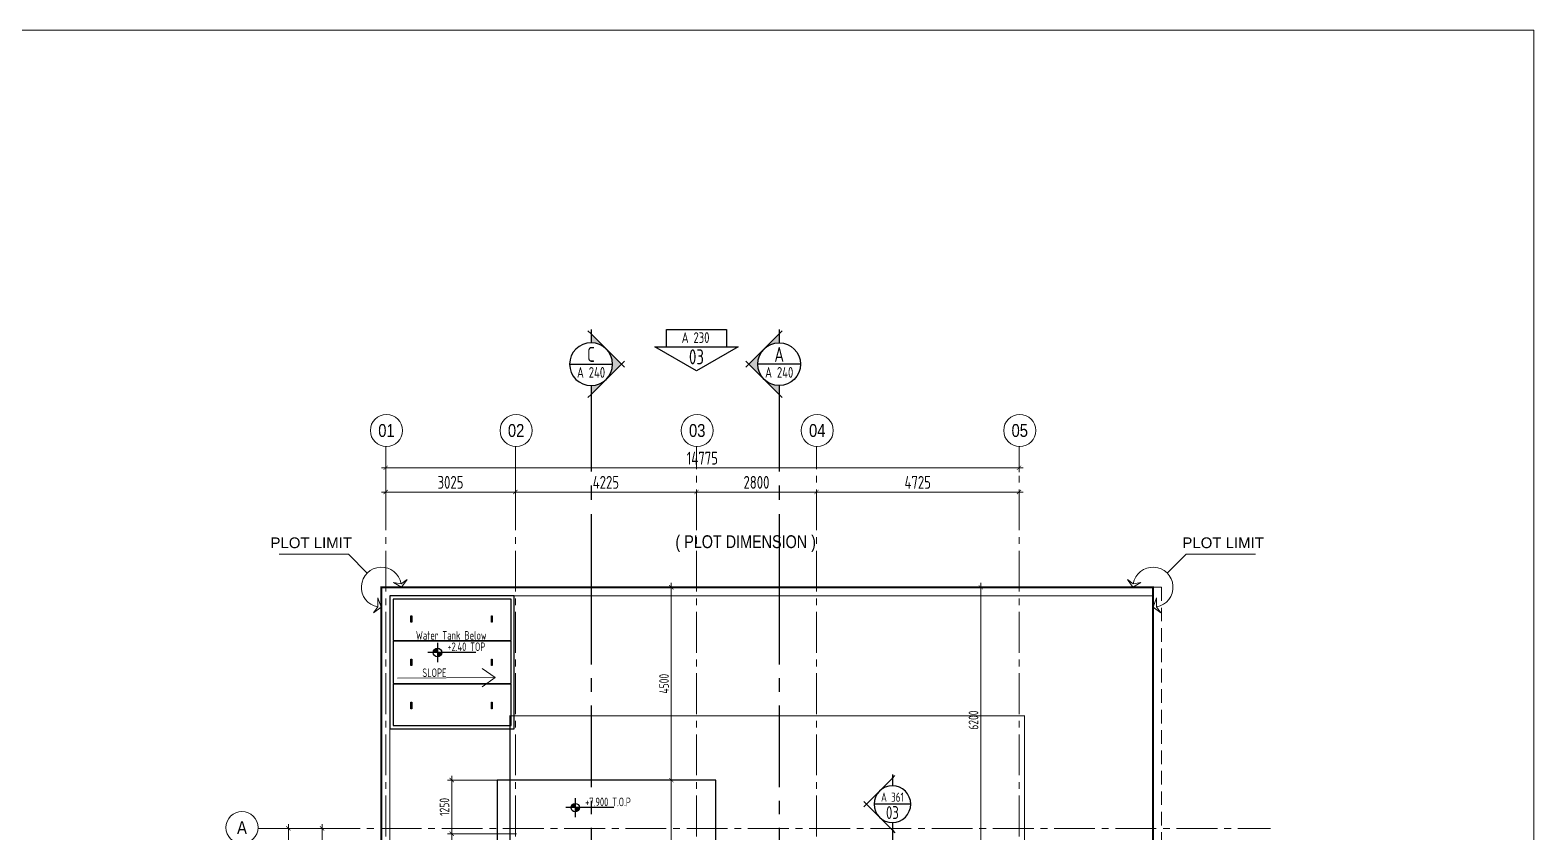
# Model space of a CAD drawing. Header units: millimetres. Extents: x -44713 to 26888, y -13000 to 43000.
# Drawn here: x -8197 to 26888, y 24292 to 43000 of the extents above; entities that cross this region are included whole.
import ezdxf
from ezdxf.enums import TextEntityAlignment as Align

# ---------------------------------------------------------------- set-up
doc = ezdxf.new("R2010")
doc.units = ezdxf.units.MM
doc.header["$MEASUREMENT"] = 0
doc.header["$PDMODE"] = 1
for name, pattern in [('1735 X DT-5BR-FFP-Ext$0$HIDDEN', [9.525, 6.35, -3.175]), ('1735 X DT-5BR-Grids$0$CENTER2', [28.575, 19.05, -3.175, 3.175, -3.175]), ('1735 X DT-5BR-Plot Limit$0$PHANTOM', [2.5, 1.25, -0.25, 0.25, -0.25, 0.25, -0.25])]:
    doc.linetypes.add(name, pattern=pattern)
for name, color, linetype in [('0 - Text mep', 251, 'Continuous'), ('00-First Floor Projection', 1, 'Continuous'), ('1735 X DT-5BR-Plot Limit$0$Z- Plot', 1, '1735 X DT-5BR-Plot Limit$0$PHANTOM'), ('1735 X DT-5BR-Plot Limit$0$Z-BUILDING SETBACK', 150, '1735 X DT-5BR-Plot Limit$0$PHANTOM')]:
    doc.layers.add(name, color=color, linetype=linetype)
doc.layers.add('00--ORIGIN POINT', color=200, linetype='Continuous', lineweight=15, plot=False)
for name, color, linetype, lineweight in [('07--DIM-2', 2, 'Continuous', 25), ('08--SPACEREF', 3, 'Continuous', 25), ('1735 X DT-5BR-FFP-Ext$0$06--LINE-0', 8, 'Continuous', 13), ('1735 X DT-5BR-FFP-Ext$0$X--WATER TANK', 7, 'Continuous', 25), ('1735 X DT-5BR-Grids$0$03--GRID', 252, '1735 X DT-5BR-Grids$0$CENTER2', 5), ('1735 X DT-5BR-Grids$0$03--GRIDBUBBLE', 8, 'Continuous', 18), ('1735 X DT-5BR-Grids$0$03--GRIDTEXT', 4, 'Continuous', 40), ('1735 X DT-5BR-Grids$0$07--GRID DIM', 2, 'Continuous', 25), ('1735 X DT-5BR-Grids$0$08--DETREF', 7, 'Continuous', 25), ('1735 X DT-5BR-Grids$0$08--ELEREF', 7, 'Continuous', 25), ('1735 X DT-5BR-Grids$0$08--MAIN SECT REF', 7, 'Continuous', 25), ('1735 X DT-5BR-Grids$0$08--SECTREF', 7, 'Continuous', 25), ('1735 X DT-5BR-Grids$0$08--SECTREF-1', 2, 'Continuous', 25), ('1735 X DT-5BR-Grids$0$08--SECTREF-2', 4, 'Continuous', 35), ('1735 X DT-5BR-Grids$0$08--SECTREF-LINE', 7, 'Continuous', 25), ('1735 X DT-5BR-Plot Limit$0$05--TEXT-3', 3, 'Continuous', 35), ('1735 X DT-5BR-Plot Limit$0$G-ANNO-LIN02', 9, 'Continuous', 20), ('1735 X DT-5BR-Plot Limit$0$L-ANNO-TEXT', 3, 'Continuous', 13), ('1735 X DT-5BR-RFP$0$F--BLOCKWALL-2', 2, 'Continuous', 25), ('W--ELE-1', 2, 'Continuous', 25)]:
    doc.layers.add(name, color=color, linetype=linetype, lineweight=lineweight)
doc.styles.add('1735 X DT-5BR-Grids$0$Ariel', font='arial.ttf', dxfattribs={"width": 0.8})
doc.styles.add('1735 X DT-5BR-Grids$0$ISO', font='isocp2.shx', dxfattribs={"width": 0.8})
doc.styles.add('1735 X DT-5BR-Grids$0$ROMANS', font='ARIALN.TTF')
doc.styles.add('1735 X DT-5BR-Plot Limit$0$Ariel', font='arial.ttf', dxfattribs={"width": 0.8})
doc.styles.add('1735 X DT-5BR-Plot Limit$0$SDC-TEXT', font='arial.ttf')
doc.styles.add('ARIAL', font='swiss.ttf')
doc.styles.add('ISO', font='isocp2.shx', dxfattribs={"width": 0.8})
doc.dimstyles.new('1-100_AR', dxfattribs={"dimtxt": 225, "dimasz": 100, "dimexe": 100, "dimexo": 100, "dimgap": 0, "dimtad": 0, "dimdec": 0, "dimzin": 12, "dimdsep": 46, "dimtxsty": 'ISO', "dimblk": 'ARCHTICK', "dimcen": 100, "dimdle": 100, "dimclrd": 8, "dimclre": 9, "dimclrt": 2, "dimadec": 0, "dimazin": 0, "dimtfac": 1, "dimtdec": 0, "dimtmove": 0, "dimatfit": 2, "dimldrblk": 'ARCHTICK', "dimfxl": 1, "dimtvp": 0.75, "dimtolj": 1, "dimtzin": 12, "dimlwd": 9, "dimlwe": 9, "dimarcsym": 0})
doc.dimstyles.new('1735 X DT-5BR-Grids$0$1-100_AR', dxfattribs={"dimtxt": 300, "dimasz": 100, "dimexe": 100, "dimexo": 100, "dimgap": 0, "dimtad": 0, "dimzin": 12, "dimdsep": 46, "dimtxsty": '1735 X DT-5BR-Grids$0$ISO', "dimblk": '1735 X DT-5BR-Grids$0$_ArchTick', "dimcen": 100, "dimdle": 100, "dimclrd": 8, "dimclre": 9, "dimclrt": 2, "dimadec": 0, "dimazin": 0, "dimtfac": 1, "dimtmove": 0, "dimatfit": 2, "dimldrblk": '1735 X DT-5BR-Grids$0$_ArchTick', "dimfxl": 1, "dimtvp": 0.75, "dimtolj": 1, "dimtzin": 12, "dimlwd": 9, "dimlwe": 9, "dimarcsym": 0})
doc.dimstyles.new('A&B DIM', dxfattribs={"dimtxt": 250, "dimasz": 250, "dimexe": 100, "dimexo": 100, "dimgap": 0, "dimtad": 0, "dimdec": 0, "dimzin": 12, "dimdsep": 46, "dimtxsty": 'ARIAL', "dimcen": 0, "dimdle": 100, "dimclrd": 11, "dimclre": 11, "dimclrt": 7, "dimadec": 0, "dimazin": 0, "dimtfac": 1, "dimtdec": 0, "dimtmove": 1, "dimatfit": 2, "dimfxl": 1, "dimtvp": 0.75, "dimtolj": 1, "dimtzin": 12, "dimlwd": 18, "dimlwe": 18, "dimarcsym": 0})

# ---------------------------------------------------------------- blocks, each defined once
blk = doc.blocks.new('1735 X DT-5BR-RFP')
at = {"layer": '1735 X DT-5BR-RFP$0$F--BLOCKWALL-2'}
blk.add_lwpolyline([(9700, 9450), (9700, 5450), (15300, 5450), (15300, 23800), (7800, 23800), (7800, 25500), (2700, 25500), (2700, 21100), (3000, 21100)], dxfattribs=at)
blk = doc.blocks.new('_ArchTick')
at = {"color": 0, "const_width": 0.15}
blk.add_lwpolyline([(-0.5, -0.5), (0.5, 0.5)], dxfattribs=at)
blk = doc.blocks.new('*D34')
at = {"layer": '07--DIM-2', "color": 9, "lineweight": 9, "transparency": 16777216}
for p, q in [((3150, 24250), (1540, 24250)), ((2700, 21100), (1540, 21100))]:
    blk.add_line(p, q, dxfattribs=at)
at = {"layer": '07--DIM-2', "color": 8, "lineweight": 9, "transparency": 16777216}
blk.add_line((1640, 24350), (1640, 21000), dxfattribs=at)
at = {"layer": 'Defpoints', "color": 0, "transparency": 16777216}
for p in [(3250, 24250), (1640, 21100), (2800, 21100)]:
    blk.add_point(p, dxfattribs=at)
at = {"layer": '07--DIM-2', "color": 8, "lineweight": 9, "transparency": 16777216, "xscale": 100, "yscale": 100, "zscale": 100}
for p, rotation in [((1640, 24250), 90), ((1640, 21100), 270)]:
    blk.add_blockref('_ArchTick', p, dxfattribs=dict(at, rotation=rotation))
at = {"layer": '07--DIM-2', "color": 2, "transparency": 16777216, "insert": (1471, 22675), "char_height": 225, "attachment_point": 5, "rotation": 90, "style": 'ISO'}
blk.add_mtext('\\A1;3150', dxfattribs=at)
blk = doc.blocks.new('*D53')
at = {"layer": '07--DIM-2', "color": 9, "lineweight": 9, "transparency": 16777216}
for p, q in [((3533, 25500), (1540, 25500)), ((3150, 24250), (1540, 24250))]:
    blk.add_line(p, q, dxfattribs=at)
at = {"layer": '07--DIM-2', "color": 8, "lineweight": 9, "transparency": 16777216}
blk.add_line((1640, 24150), (1640, 25600), dxfattribs=at)
at = {"layer": 'Defpoints', "color": 0, "transparency": 16777216}
for p in [(1640, 25500), (3633, 25500), (3250, 24250)]:
    blk.add_point(p, dxfattribs=at)
at = {"layer": '07--DIM-2', "color": 8, "lineweight": 9, "transparency": 16777216, "xscale": 100, "yscale": 100, "zscale": 100}
for p, rotation in [((1640, 25500), 90), ((1640, 24250), 270)]:
    blk.add_blockref('_ArchTick', p, dxfattribs=dict(at, rotation=rotation))
at = {"layer": '07--DIM-2', "color": 2, "transparency": 16777216, "insert": (1471, 24875), "char_height": 225, "attachment_point": 5, "rotation": 90, "style": 'ISO'}
blk.add_mtext('\\A1;1250', dxfattribs=at)
blk = doc.blocks.new('Lvl-plan-50sc-old')
at = {"layer": 'W--ELE-1', "color": 1}
for p, q in [((583, 72), (-117, 72)), ((22, 211), (22, -68))]:
    blk.add_line(p, q, dxfattribs=at)
blk.add_circle((22, 72), 62.5, dxfattribs=at)
for radius, start, end in [(56.2, 90, 180), (50, 90, 180), (43.7, 90, 180), (37.5, 90, 180), (31.2, 90, 180), (25, 90, 180), (18.8, 90, 180), (12.5, 90, 180), (6.25, 90, 180), (56.2, 270, 0), (50, 270, 0), (43.7, 270, 0), (37.5, 270, 0), (31.2, 270, 0), (25, 270, 0), (18.8, 270, 0), (12.5, 270, 0), (6.25, 270, 0)]:
    blk.add_arc((22, 72), radius, start, end, dxfattribs=at)
at = {"layer": 'W--ELE-1', "style": 'ISO', "width": 0.75}
for tag, p in [('LEVEL', (166, 93)), ('FLOOR', (166, -74))]:
    blk.add_attdef(tag, p, '', height=125, dxfattribs=at)
blk = doc.blocks.new('*U160')
at = {"layer": '1735 X DT-5BR-Grids$0$08--SECTREF'}
h = blk.add_hatch(color=256, dxfattribs=at)
h.paths.add_polyline_path([(-5104, 500), (-5104, 707), (-5457, 354, -0.198912)])
h.paths.add_polyline_path([(-5457, 354), (-5811, 0), (-5457, -354, -0.414214)])
h.paths.add_polyline_path([(-5104, -500, -0.198912), (-5457, -354), (-5104, -707)])
blk.add_line((-4604, 0), (-5604, 0))
at = {"layer": '1735 X DT-5BR-Grids$0$08--DETREF'}
blk.add_line((-5104, -3500), (-5104, -5104), dxfattribs=at)
at = {"layer": '1735 X DT-5BR-Grids$0$08--SECTREF'}
for p, q in [((-5104, 707), (-5104, 500)), ((-5104, -500), (-5104, -2500)), ((-5104, -707), (-5033, -778)), ((-5104, -2833), (-5104, -3167))]:
    blk.add_line(p, q, dxfattribs=at)
for points in [[(-5104, 707), (-5811, 0), (-5104, -707)], [(-5104, 807), (-5104, 707), (-5033, 778)], [(-5881, -71), (-5811, 0), (-5881, 71)]]:
    blk.add_lwpolyline(points, dxfattribs=at)
blk.add_circle((-5104, 0), 500, dxfattribs=at)
at = {"layer": '1735 X DT-5BR-Grids$0$08--SECTREF-1', "style": '1735 X DT-5BR-Grids$0$ISO', "width": 0.8, "flags": 4}
blk.add_attdef('DRG-NO', text='', height=250, dxfattribs=at).set_placement((-5104, -191), align=Align.MIDDLE_CENTER)
at = {"layer": '1735 X DT-5BR-Grids$0$08--SECTREF-2', "style": '1735 X DT-5BR-Grids$0$ISO', "width": 0.8, "flags": 4}
blk.add_attdef('SECTION', text='', height=350, dxfattribs=at).set_placement((-5104, 229), align=Align.MIDDLE_CENTER)
blk = doc.blocks.new('1735 X DT-5BR-Grids$0$GRUDH')
at = {"layer": '1735 X DT-5BR-Grids$0$03--GRIDBUBBLE'}
blk.add_circle((0, 0), 499, dxfattribs=at)
at = {"layer": '1735 X DT-5BR-Grids$0$03--GRIDTEXT', "style": '1735 X DT-5BR-Grids$0$Ariel', "width": 0.8, "flags": 4}
blk.add_attdef('GRID', text='', height=400, dxfattribs=at).set_placement((0, 0), align=Align.MIDDLE_CENTER)
blk = doc.blocks.new('1735 X DT-5BR-Grids$0$_ArchTick')
at = {"color": 0, "const_width": 0.15}
blk.add_lwpolyline([(-0.5, -0.5), (0.5, 0.5)], dxfattribs=at)
blk = doc.blocks.new('*D163')
at = {"layer": '1735 X DT-5BR-Grids$0$07--GRID DIM', "color": 9, "lineweight": 9, "transparency": 16777216}
for p, q in [((100, 33183), (100, 32687)), ((14875, 33183), (14875, 32687))]:
    blk.add_line(p, q, dxfattribs=at)
at = {"layer": '1735 X DT-5BR-Grids$0$07--GRID DIM', "color": 8, "lineweight": 9, "transparency": 16777216}
blk.add_line((0, 32787), (14975, 32787), dxfattribs=at)
at = {"layer": 'Defpoints', "color": 0, "transparency": 16777216}
for p in [(100, 33283), (14875, 33283), (14875, 32787)]:
    blk.add_point(p, dxfattribs=at)
at = {"layer": '1735 X DT-5BR-Grids$0$07--GRID DIM', "color": 8, "lineweight": 9, "transparency": 16777216, "xscale": 100, "yscale": 100, "zscale": 100, "rotation": 180}
blk.add_blockref('1735 X DT-5BR-Grids$0$_ArchTick', (100, 32787), dxfattribs=at)
at = {"layer": '1735 X DT-5BR-Grids$0$07--GRID DIM', "color": 8, "lineweight": 9, "transparency": 16777216, "xscale": 100, "yscale": 100, "zscale": 100}
blk.add_blockref('1735 X DT-5BR-Grids$0$_ArchTick', (14875, 32787), dxfattribs=at)
at = {"layer": '1735 X DT-5BR-Grids$0$07--GRID DIM', "color": 2, "transparency": 16777216, "insert": (7487, 33012), "char_height": 300, "attachment_point": 5, "style": '1735 X DT-5BR-Grids$0$ISO'}
blk.add_mtext('\\A1;14775', dxfattribs=at)
blk = doc.blocks.new('*D164')
at = {"layer": '1735 X DT-5BR-Grids$0$07--GRID DIM', "color": 9, "lineweight": 9, "transparency": 16777216}
for p, q in [((100, 32835), (100, 32122)), ((3125, 32835), (3125, 32122))]:
    blk.add_line(p, q, dxfattribs=at)
at = {"layer": '1735 X DT-5BR-Grids$0$07--GRID DIM', "color": 8, "lineweight": 9, "transparency": 16777216}
blk.add_line((0, 32222), (3225, 32222), dxfattribs=at)
at = {"layer": 'Defpoints', "color": 0, "transparency": 16777216}
for p in [(100, 32935), (3125, 32935), (3125, 32222)]:
    blk.add_point(p, dxfattribs=at)
at = {"layer": '1735 X DT-5BR-Grids$0$07--GRID DIM', "color": 8, "lineweight": 9, "transparency": 16777216, "xscale": 100, "yscale": 100, "zscale": 100, "rotation": 180}
blk.add_blockref('1735 X DT-5BR-Grids$0$_ArchTick', (100, 32222), dxfattribs=at)
at = {"layer": '1735 X DT-5BR-Grids$0$07--GRID DIM', "color": 8, "lineweight": 9, "transparency": 16777216, "xscale": 100, "yscale": 100, "zscale": 100}
blk.add_blockref('1735 X DT-5BR-Grids$0$_ArchTick', (3125, 32222), dxfattribs=at)
at = {"layer": '1735 X DT-5BR-Grids$0$07--GRID DIM', "color": 2, "transparency": 16777216, "insert": (1612, 32448), "char_height": 300, "attachment_point": 5, "style": '1735 X DT-5BR-Grids$0$ISO'}
blk.add_mtext('\\A1;3025', dxfattribs=at)
blk = doc.blocks.new('*D165')
at = {"layer": '1735 X DT-5BR-Grids$0$07--GRID DIM', "color": 9, "lineweight": 9, "transparency": 16777216}
blk.add_line((3125, 32835), (3125, 32122), dxfattribs=at)
at = {"layer": '1735 X DT-5BR-Grids$0$07--GRID DIM', "color": 8, "lineweight": 9, "transparency": 16777216}
blk.add_line((3025, 32222), (7450, 32222), dxfattribs=at)
at = {"layer": 'Defpoints', "color": 0, "transparency": 16777216}
for p in [(3125, 32935), (7350, 32222), (7350, 32222)]:
    blk.add_point(p, dxfattribs=at)
at = {"layer": '1735 X DT-5BR-Grids$0$07--GRID DIM', "color": 8, "lineweight": 9, "transparency": 16777216, "xscale": 100, "yscale": 100, "zscale": 100, "rotation": 180}
blk.add_blockref('1735 X DT-5BR-Grids$0$_ArchTick', (3125, 32222), dxfattribs=at)
at = {"layer": '1735 X DT-5BR-Grids$0$07--GRID DIM', "color": 8, "lineweight": 9, "transparency": 16777216, "xscale": 100, "yscale": 100, "zscale": 100}
blk.add_blockref('1735 X DT-5BR-Grids$0$_ArchTick', (7350, 32222), dxfattribs=at)
at = {"layer": '1735 X DT-5BR-Grids$0$07--GRID DIM', "color": 2, "transparency": 16777216, "insert": (5237, 32448), "char_height": 300, "attachment_point": 5, "style": '1735 X DT-5BR-Grids$0$ISO'}
blk.add_mtext('\\A1;4225', dxfattribs=at)
blk = doc.blocks.new('*D166')
at = {"layer": '1735 X DT-5BR-Grids$0$07--GRID DIM', "color": 8, "lineweight": 9, "transparency": 16777216}
blk.add_line((7250, 32222), (10250, 32222), dxfattribs=at)
at = {"layer": 'Defpoints', "color": 0, "transparency": 16777216}
for p in [(7350, 32222), (10150, 32222), (10150, 32222)]:
    blk.add_point(p, dxfattribs=at)
at = {"layer": '1735 X DT-5BR-Grids$0$07--GRID DIM', "color": 8, "lineweight": 9, "transparency": 16777216, "xscale": 100, "yscale": 100, "zscale": 100, "rotation": 180}
blk.add_blockref('1735 X DT-5BR-Grids$0$_ArchTick', (7350, 32222), dxfattribs=at)
at = {"layer": '1735 X DT-5BR-Grids$0$07--GRID DIM', "color": 8, "lineweight": 9, "transparency": 16777216, "xscale": 100, "yscale": 100, "zscale": 100}
blk.add_blockref('1735 X DT-5BR-Grids$0$_ArchTick', (10150, 32222), dxfattribs=at)
at = {"layer": '1735 X DT-5BR-Grids$0$07--GRID DIM', "color": 2, "transparency": 16777216, "insert": (8750, 32448), "char_height": 300, "attachment_point": 5, "style": '1735 X DT-5BR-Grids$0$ISO'}
blk.add_mtext('\\A1;2800', dxfattribs=at)
blk = doc.blocks.new('*D167')
at = {"layer": '1735 X DT-5BR-Grids$0$07--GRID DIM', "color": 8, "lineweight": 9, "transparency": 16777216}
blk.add_line((10050, 32222), (14975, 32222), dxfattribs=at)
at = {"layer": 'Defpoints', "color": 0, "transparency": 16777216}
for p in [(10150, 32222), (14875, 32222), (14875, 32222)]:
    blk.add_point(p, dxfattribs=at)
at = {"layer": '1735 X DT-5BR-Grids$0$07--GRID DIM', "color": 8, "lineweight": 9, "transparency": 16777216, "xscale": 100, "yscale": 100, "zscale": 100, "rotation": 180}
blk.add_blockref('1735 X DT-5BR-Grids$0$_ArchTick', (10150, 32222), dxfattribs=at)
at = {"layer": '1735 X DT-5BR-Grids$0$07--GRID DIM', "color": 8, "lineweight": 9, "transparency": 16777216, "xscale": 100, "yscale": 100, "zscale": 100}
blk.add_blockref('1735 X DT-5BR-Grids$0$_ArchTick', (14875, 32222), dxfattribs=at)
at = {"layer": '1735 X DT-5BR-Grids$0$07--GRID DIM', "color": 2, "transparency": 16777216, "insert": (12512, 32448), "char_height": 300, "attachment_point": 5, "style": '1735 X DT-5BR-Grids$0$ISO'}
blk.add_mtext('\\A1;4725', dxfattribs=at)
blk = doc.blocks.new('*D168')
at = {"layer": '1735 X DT-5BR-Grids$0$07--GRID DIM', "color": 9, "lineweight": 9, "transparency": 16777216}
for p, q in [((-2779, 24375), (-2071, 24375)), ((-2779, 100), (-2071, 100))]:
    blk.add_line(p, q, dxfattribs=at)
at = {"layer": '1735 X DT-5BR-Grids$0$07--GRID DIM', "color": 8, "lineweight": 9, "transparency": 16777216}
blk.add_line((-2171, 24475), (-2171, 0), dxfattribs=at)
at = {"layer": 'Defpoints', "color": 0, "transparency": 16777216}
for p in [(-2879, 24375), (-2879, 100), (-2171, 100)]:
    blk.add_point(p, dxfattribs=at)
at = {"layer": '1735 X DT-5BR-Grids$0$07--GRID DIM', "color": 8, "lineweight": 9, "transparency": 16777216, "xscale": 100, "yscale": 100, "zscale": 100}
for p, rotation in [((-2171, 24375), 90), ((-2171, 100), 270)]:
    blk.add_blockref('1735 X DT-5BR-Grids$0$_ArchTick', p, dxfattribs=dict(at, rotation=rotation))
at = {"layer": '1735 X DT-5BR-Grids$0$07--GRID DIM', "color": 2, "transparency": 16777216, "insert": (-2396, 12237), "char_height": 300, "attachment_point": 5, "rotation": 90, "style": '1735 X DT-5BR-Grids$0$ISO'}
blk.add_mtext('\\A1;24275', dxfattribs=at)
blk = doc.blocks.new('*D169')
at = {"layer": '1735 X DT-5BR-Grids$0$07--GRID DIM', "color": 9, "lineweight": 9, "transparency": 16777216}
for p, q in [((-2071, 24375), (-1285, 24375)), ((-2130, 22675), (-1285, 22675))]:
    blk.add_line(p, q, dxfattribs=at)
at = {"layer": '1735 X DT-5BR-Grids$0$07--GRID DIM', "color": 8, "lineweight": 9, "transparency": 16777216}
blk.add_line((-1385, 24475), (-1385, 22575), dxfattribs=at)
at = {"layer": 'Defpoints', "color": 0, "transparency": 16777216}
for p in [(-2171, 24375), (-2230, 22675), (-1385, 22675)]:
    blk.add_point(p, dxfattribs=at)
at = {"layer": '1735 X DT-5BR-Grids$0$07--GRID DIM', "color": 8, "lineweight": 9, "transparency": 16777216, "xscale": 100, "yscale": 100, "zscale": 100}
for p, rotation in [((-1385, 24375), 90), ((-1385, 22675), 270)]:
    blk.add_blockref('1735 X DT-5BR-Grids$0$_ArchTick', p, dxfattribs=dict(at, rotation=rotation))
at = {"layer": '1735 X DT-5BR-Grids$0$07--GRID DIM', "color": 2, "transparency": 16777216, "insert": (-1610, 23525), "char_height": 300, "attachment_point": 5, "rotation": 90, "style": '1735 X DT-5BR-Grids$0$ISO'}
blk.add_mtext('\\A1;1700', dxfattribs=at)
blk = doc.blocks.new('1735 X DT-5BR-Grids$0$ELEV-MARK')
at = {"layer": '1735 X DT-5BR-Grids$0$08--SECTREF'}
blk.add_lwpolyline([(-975, -563), (0, 0), (975, -563)], close=True, dxfattribs=at)
blk.add_lwpolyline([(700, -563), (700, -963), (-700, -963), (-700, -563)], dxfattribs=at)
at = {"layer": '1735 X DT-5BR-Grids$0$08--SECTREF-1', "style": '1735 X DT-5BR-Grids$0$ISO', "width": 0.8, "flags": 4}
blk.add_attdef('DRG-NO', text='', height=250, dxfattribs=at).set_placement((21, -767), align=Align.MIDDLE_CENTER)
at = {"layer": '1735 X DT-5BR-Grids$0$08--SECTREF-2', "style": '1735 X DT-5BR-Grids$0$ISO', "width": 0.8, "flags": 4}
blk.add_attdef('ELEVATION', text='', height=350, dxfattribs=at).set_placement((0, -328), align=Align.MIDDLE_CENTER)
blk = doc.blocks.new('*U180')
blk.add_line((-4604, 0), (-5604, 0))
at = {"layer": '1735 X DT-5BR-Grids$0$08--DETREF'}
blk.add_line((-5104, 3500), (-5104, 5104), dxfattribs=at)
at = {"layer": '1735 X DT-5BR-Grids$0$08--SECTREF'}
for p, q in [((-5104, 2833), (-5104, 3167)), ((-5104, 500), (-5104, 2500)), ((-5104, 707), (-5033, 778)), ((-5104, -707), (-5104, -500))]:
    blk.add_line(p, q, dxfattribs=at)
for points in [[(-5104, -707), (-5811, 0), (-5104, 707)], [(-5881, 71), (-5811, 0), (-5881, -71)], [(-5104, -807), (-5104, -707), (-5033, -778)]]:
    blk.add_lwpolyline(points, dxfattribs=at)
blk.add_circle((-5104, 0), 500, dxfattribs=at)
at = {"layer": '1735 X DT-5BR-Grids$0$08--SECTREF-1', "style": '1735 X DT-5BR-Grids$0$ISO', "width": 0.8, "flags": 4}
blk.add_attdef('DRG-NO', text='', height=250, dxfattribs=at).set_placement((-5104, -191), align=Align.MIDDLE_CENTER)
at = {"layer": '1735 X DT-5BR-Grids$0$08--SECTREF-2', "style": '1735 X DT-5BR-Grids$0$ISO', "width": 0.8, "flags": 4}
blk.add_attdef('SECTION', text='', height=350, dxfattribs=at).set_placement((-5104, 229), align=Align.MIDDLE_CENTER)
blk = doc.blocks.new('*U226')
at = {"layer": '1735 X DT-5BR-Plot Limit$0$G-ANNO-LIN02'}
for points in [[(-331, 331), (-771, 771), (-2389, 771)], [(469, 0), (597, 178), (461, 79), (282, 110), (469, 0)], [(-2, -468), (-84, -248), (-86, -460), (-181, -595), (-2, -468)]]:
    blk.add_lwpolyline(points, dxfattribs=at)
blk.add_ellipse((0, 0), major_axis=(-99, 458), ratio=0.997525, start_param=-1.614984, end_param=2.7411, dxfattribs=at)
at = {"layer": '1735 X DT-5BR-Plot Limit$0$L-ANNO-TEXT', "insert": (-1637, 1036), "char_height": 250, "width": 2000, "attachment_point": 5, "rotation": 0.0173, "style": '1735 X DT-5BR-Plot Limit$0$SDC-TEXT'}
blk.add_mtext('PLOT LIMIT', dxfattribs=at)
blk = doc.blocks.new('*U223')
at = {"layer": '1735 X DT-5BR-Plot Limit$0$G-ANNO-LIN02'}
for points in [[(331, 331), (771, 771), (2389, 771)], [(-469, 0), (-597, 178), (-461, 79), (-282, 110), (-469, 0)], [(2, -468), (84, -248), (86, -460), (181, -595), (2, -468)]]:
    blk.add_lwpolyline(points, dxfattribs=at)
at = {"layer": '1735 X DT-5BR-Plot Limit$0$G-ANNO-LIN02', "extrusion": (-2.49569e-39, -1.1487e-38, -1)}
blk.add_ellipse((0, 0), major_axis=(99, 458), ratio=0.997525, start_param=-1.614984, end_param=2.7411, dxfattribs=at)
at = {"layer": '1735 X DT-5BR-Plot Limit$0$L-ANNO-TEXT', "insert": (1637, 1036), "char_height": 250, "width": 2000, "attachment_point": 5, "rotation": 359.9827, "style": '1735 X DT-5BR-Plot Limit$0$SDC-TEXT'}
blk.add_mtext('PLOT LIMIT', dxfattribs=at)
blk = doc.blocks.new('1735 X DT-5BR-Plot Limit')
at = {"layer": '1735 X DT-5BR-Plot Limit$0$Z- Plot', "color": 12, "ltscale": 500, "true_color": 0xdb0000, "const_width": 50}
blk.add_lwpolyline([(18000, 0), (0, 0), (0, 30000.001), (18000, 30000.001)], close=True, dxfattribs=at)
at = {"layer": '1735 X DT-5BR-Plot Limit$0$Z-BUILDING SETBACK', "ltscale": 500, "const_width": 25}
blk.add_lwpolyline([(15000, 3000), (3000, 3000), (3000, 27000.001), (15000, 27000.001)], close=True, dxfattribs=at)
at = {"layer": '1735 X DT-5BR-Plot Limit$0$L-ANNO-TEXT'}
for name, p in [('*U226', (0, 30000.001)), ('*U223', (18000, 30000.001))]:
    blk.add_blockref(name, p, dxfattribs=at)
at = {"layer": '1735 X DT-5BR-Plot Limit$0$05--TEXT-3', "style": '1735 X DT-5BR-Plot Limit$0$Ariel', "width": 0.8}
blk.add_text('( PLOT DIMENSION )', height=300, dxfattribs=at).set_placement((8498.089, 31063.225), align=Align.MIDDLE_CENTER)
blk = doc.blocks.new('1735 X DT-5BR-FFP-Ext$0$w tank')
at = {"color": 2}
blk.add_lwpolyline([(2900, -3100), (2900, 0), (0, 0), (0, -3100)], close=True, dxfattribs=at)
for points in [[(2825, -1039), (2825, -75), (75, -75), (75, -1039)], [(510, -617), (490, -617), (490, -467), (510, -467)], [(2385, -617), (2365, -617), (2365, -467), (2385, -467)], [(2825, -1054), (75, -1054), (75, -2046), (2825, -2046)], [(510, -1625), (490, -1625), (490, -1475), (510, -1475)], [(2385, -1625), (2365, -1625), (2365, -1475), (2385, -1475)], [(2825, -3025), (2825, -2061), (75, -2061), (75, -3025)], [(510, -2633), (490, -2633), (490, -2483), (510, -2483)], [(2385, -2633), (2365, -2633), (2365, -2483), (2385, -2483)]]:
    blk.add_lwpolyline(points, close=True)
blk = doc.blocks.new('1735 X DT-5BR-FFP-Ext')
at = {"layer": '1735 X DT-5BR-FFP-Ext$0$06--LINE-0'}
for p, q in [((0, 6400), (0, 30000)), ((0, 30000), (18200, 30000))]:
    blk.add_line(p, q, dxfattribs=at)
at = {"layer": '1735 X DT-5BR-FFP-Ext$0$06--LINE-0', "linetype": '1735 X DT-5BR-FFP-Ext$0$HIDDEN', "ltscale": 50}
blk.add_line((18200, 30000), (18200, 0), dxfattribs=at)
at = {"layer": '1735 X DT-5BR-FFP-Ext$0$06--LINE-0'}
for points in [[(200, 26700), (3100, 26700), (3100, 29800)], [(200, 6400), (200, 29800), (18000, 29800), (18000, 1600), (17450, 1603), (17450, 303), (14850, 300), (14850, 200), (6400, 200)]]:
    blk.add_lwpolyline(points, dxfattribs=at)
at = {"layer": '1735 X DT-5BR-FFP-Ext$0$X--WATER TANK'}
blk.add_blockref('1735 X DT-5BR-FFP-Ext$0$w tank', (200, 29800), dxfattribs=at)
blk = doc.blocks.new('*D59')
at = {"layer": '07--DIM-2', "color": 9, "lineweight": 9, "transparency": 16777216}
for p, q in [((13905, 30000), (13882, 30000)), ((13905, 23800), (13882, 23800))]:
    blk.add_line(p, q, dxfattribs=at)
at = {"layer": '07--DIM-2', "color": 8, "lineweight": 9, "transparency": 16777216}
blk.add_line((13982, 23700), (13982, 30100), dxfattribs=at)
at = {"layer": 'Defpoints', "color": 0, "transparency": 16777216}
for p in [(13982, 30000), (14005, 30000), (14005, 23800)]:
    blk.add_point(p, dxfattribs=at)
at = {"layer": '07--DIM-2', "color": 8, "lineweight": 9, "transparency": 16777216, "xscale": 100, "yscale": 100, "zscale": 100}
for p, rotation in [((13982, 30000), 90), ((13982, 23800), 270)]:
    blk.add_blockref('_ArchTick', p, dxfattribs=dict(at, rotation=rotation))
at = {"layer": '07--DIM-2', "color": 2, "transparency": 16777216, "insert": (13813, 26900), "char_height": 225, "attachment_point": 5, "rotation": 90, "style": 'ISO'}
blk.add_mtext('\\A1;6200', dxfattribs=at)
blk = doc.blocks.new('*D66')
at = {"layer": '07--DIM-2', "color": 9, "lineweight": 9, "transparency": 16777216}
for p, q in [((6689, 25500), (6662, 25500)), ((6689, 21100), (6662, 21100))]:
    blk.add_line(p, q, dxfattribs=at)
at = {"layer": '07--DIM-2', "color": 8, "lineweight": 9, "transparency": 16777216}
blk.add_line((6762, 21000), (6762, 25600), dxfattribs=at)
at = {"layer": 'Defpoints', "color": 0, "transparency": 16777216}
for p in [(6762, 25500), (6789, 25500), (6789, 21100)]:
    blk.add_point(p, dxfattribs=at)
at = {"layer": '07--DIM-2', "color": 8, "lineweight": 9, "transparency": 16777216, "xscale": 100, "yscale": 100, "zscale": 100}
for p, rotation in [((6762, 25500), 90), ((6762, 21100), 270)]:
    blk.add_blockref('_ArchTick', p, dxfattribs=dict(at, rotation=rotation))
at = {"layer": '07--DIM-2', "color": 2, "transparency": 16777216, "insert": (6593, 23300), "char_height": 225, "attachment_point": 5, "rotation": 90, "style": 'ISO'}
blk.add_mtext('\\A1;4400', dxfattribs=at)
blk = doc.blocks.new('*D67')
at = {"layer": '07--DIM-2', "color": 9, "lineweight": 9, "transparency": 16777216}
for p, q in [((6709, 30000), (6662, 30000)), ((6689, 25500), (6662, 25500))]:
    blk.add_line(p, q, dxfattribs=at)
at = {"layer": '07--DIM-2', "color": 8, "lineweight": 9, "transparency": 16777216}
blk.add_line((6762, 25400), (6762, 30100), dxfattribs=at)
at = {"layer": 'Defpoints', "color": 0, "transparency": 16777216}
for p in [(6762, 30000), (6809, 30000), (6789, 25500)]:
    blk.add_point(p, dxfattribs=at)
at = {"layer": '07--DIM-2', "color": 8, "lineweight": 9, "transparency": 16777216, "xscale": 100, "yscale": 100, "zscale": 100}
for p, rotation in [((6762, 30000), 90), ((6762, 25500), 270)]:
    blk.add_blockref('_ArchTick', p, dxfattribs=dict(at, rotation=rotation))
at = {"layer": '07--DIM-2', "color": 2, "transparency": 16777216, "insert": (6593, 27750), "char_height": 225, "attachment_point": 5, "rotation": 90, "style": 'ISO'}
blk.add_mtext('\\A1;4500', dxfattribs=at)
blk = doc.blocks.new('1735 X DT-5BR-Grids')
at = {"layer": '1735 X DT-5BR-Grids$0$03--GRID', "ltscale": 50}
for p, q in [((100, -2960.853), (100, 33283.323)), ((3125, -2960.853), (3125, 33283.323)), ((7350, -2960.853), (7350, 33283.323)), ((10150, -2960.853), (10150, 33283.323)), ((14875, -2960.853), (14875, 33283.323)), ((-2878.651, 24374.999), (20742.863, 24374.999))]:
    blk.add_line(p, q, dxfattribs=at)
at = {"layer": '1735 X DT-5BR-Grids$0$08--SECTREF-LINE', "color": 4, "linetype": '1735 X DT-5BR-Grids$0$CENTER2', "ltscale": 100}
for points in [[(4890, 30100.509), (4890, 1688.388)], [(9280, 30100.509), (9280, 1688.388)]]:
    blk.add_lwpolyline(points, dxfattribs=at)
at = {"layer": '1735 X DT-5BR-Grids$0$03--GRIDBUBBLE'}
ref = blk.add_blockref('1735 X DT-5BR-Grids$0$GRUDH', (117.348, 33657.546), dxfattribs=dict(at, xscale=0.75, yscale=0.75, zscale=0.75, rotation=267.345885247266))
ref.add_attrib('GRID', '01', dxfattribs={"layer": '1735 X DT-5BR-Grids$0$03--GRIDTEXT', "height": 300, "style": '1735 X DT-5BR-Grids$0$ROMANS'}).set_placement((117.348, 33657.546), align=Align.MIDDLE_CENTER)
ref = blk.add_blockref('1735 X DT-5BR-Grids$0$GRUDH', (3142.348, 33657.546), dxfattribs=dict(at, xscale=0.75, yscale=0.75, zscale=0.75, rotation=267.345885247266))
ref.add_attrib('GRID', '02', dxfattribs={"layer": '1735 X DT-5BR-Grids$0$03--GRIDTEXT', "height": 300, "style": '1735 X DT-5BR-Grids$0$ROMANS'}).set_placement((3142.348, 33657.546), align=Align.MIDDLE_CENTER)
ref = blk.add_blockref('1735 X DT-5BR-Grids$0$GRUDH', (7367.348, 33657.546), dxfattribs=dict(at, xscale=0.75, yscale=0.75, zscale=0.75, rotation=267.345885247266))
ref.add_attrib('GRID', '03', dxfattribs={"layer": '1735 X DT-5BR-Grids$0$03--GRIDTEXT', "height": 300, "style": '1735 X DT-5BR-Grids$0$ROMANS'}).set_placement((7367.348, 33657.546), align=Align.MIDDLE_CENTER)
ref = blk.add_blockref('1735 X DT-5BR-Grids$0$GRUDH', (10167.347, 33657.546), dxfattribs=dict(at, xscale=0.75, yscale=0.75, zscale=0.75, rotation=267.345885247266))
ref.add_attrib('GRID', '04', dxfattribs={"layer": '1735 X DT-5BR-Grids$0$03--GRIDTEXT', "height": 300, "style": '1735 X DT-5BR-Grids$0$ROMANS'}).set_placement((10167.347, 33657.546), align=Align.MIDDLE_CENTER)
ref = blk.add_blockref('1735 X DT-5BR-Grids$0$GRUDH', (14892.347, 33657.546), dxfattribs=dict(at, xscale=0.75, yscale=0.75, zscale=0.75, rotation=267.345885247266))
ref.add_attrib('GRID', '05', dxfattribs={"layer": '1735 X DT-5BR-Grids$0$03--GRIDTEXT', "height": 300, "style": '1735 X DT-5BR-Grids$0$ROMANS'}).set_placement((14892.347, 33657.546), align=Align.MIDDLE_CENTER)
ref = blk.add_blockref('1735 X DT-5BR-Grids$0$GRUDH', (-3252.874, 24392.347), dxfattribs=dict(at, xscale=0.75, yscale=0.75, zscale=0.75, rotation=267.345885247266))
ref.add_attrib('GRID', 'A', dxfattribs={"layer": '1735 X DT-5BR-Grids$0$03--GRIDTEXT', "height": 300, "style": '1735 X DT-5BR-Grids$0$ROMANS'}).set_placement((-3252.874, 24392.347), align=Align.MIDDLE_CENTER)
at = {"layer": '1735 X DT-5BR-Grids$0$08--ELEREF'}
ref = blk.add_blockref('1735 X DT-5BR-Grids$0$ELEV-MARK', (7350, 35048.252), dxfattribs=dict(at, rotation=179.9999998131259))
ref.add_attrib('DRG-NO', 'A 230', dxfattribs={"layer": '1735 X DT-5BR-Grids$0$08--SECTREF-1', "height": 250, "style": '1735 X DT-5BR-Grids$0$ISO', "width": 0.8}).set_placement((7329.128, 35825.233), align=Align.MIDDLE_CENTER)
ref.add_attrib('ELEVATION', '03', dxfattribs={"layer": '1735 X DT-5BR-Grids$0$08--SECTREF-2', "height": 350, "style": '1735 X DT-5BR-Grids$0$ISO', "width": 0.8}).set_placement((7349.852, 35376.536), align=Align.MIDDLE_CENTER)
at = {"layer": '1735 X DT-5BR-Grids$0$08--MAIN SECT REF'}
ref = blk.add_blockref('*U180', (16284.819, 24939.243), dxfattribs=dict(at, xscale=-0.855, yscale=0.855, zscale=0.855, rotation=180))
ref.add_attrib('SECTION', '03', dxfattribs={"layer": '1735 X DT-5BR-Grids$0$08--SECTREF-2', "height": 299.25, "style": '1735 X DT-5BR-Grids$0$ISO', "width": 0.8, "flags": 4}).set_placement((11921.281, 24743.168), align=Align.MIDDLE_CENTER)
ref.add_attrib('DRG-NO', 'A 361', dxfattribs={"layer": '1735 X DT-5BR-Grids$0$08--SECTREF-1', "height": 213.75, "style": '1735 X DT-5BR-Grids$0$ISO', "width": 0.8, "flags": 4}).set_placement((11921.281, 25102.067), align=Align.MIDDLE_CENTER)
at = {"layer": '1735 X DT-5BR-Grids$0$08--SECTREF'}
ref = blk.add_blockref('*U160', (-213.554, 35204.062), dxfattribs=dict(at, xscale=-1))
ref.add_attrib('SECTION', 'C', dxfattribs={"layer": '1735 X DT-5BR-Grids$0$08--SECTREF-2', "height": 350, "style": '1735 X DT-5BR-Grids$0$ISO', "width": 0.8, "flags": 4}).set_placement((4890, 35433.39), align=Align.MIDDLE_CENTER)
ref.add_attrib('DRG-NO', 'A 240', dxfattribs={"layer": '1735 X DT-5BR-Grids$0$08--SECTREF-1', "height": 250, "style": '1735 X DT-5BR-Grids$0$ISO', "width": 0.8, "flags": 4}).set_placement((4890, 35012.759), align=Align.MIDDLE_CENTER)
blk.add_blockref('*U160', (14383.553, 35204.062), dxfattribs=at).add_auto_attribs({'SECTION': 'A', 'DRG-NO': 'A 240'})
at = {"layer": '1735 X DT-5BR-Grids$0$07--GRID DIM'}
for base, p1, p2, picture, middle in [((14875, 32786.556), (100, 33283.323), (14875, 33283.323), '*D163', (7487.5, 33011.556)), ((3125, 32222.466), (100, 32934.939), (3125, 32934.939), '*D164', (1612.5, 32447.51)), ((7350, 32222.466), (3125, 32934.939), (7350, 32222.466), '*D165', (5237.5, 32447.51)), ((10150, 32222.466), (7350, 32222.466), (10150, 32222.466), '*D166', (8750, 32447.51)), ((14875, 32222.466), (10150, 32222.466), (14875, 32222.466), '*D167', (12512.5, 32447.51))]:
    dim = blk.add_linear_dim(base=base, p1=p1, p2=p2, dimstyle='1735 X DT-5BR-Grids$0$1-100_AR', override={"dimtmove": 1}, dxfattribs=at)
    dim.commit()
    dim.dimension.update_dxf_attribs({"geometry": picture, "text_midpoint": middle})
dim = blk.add_linear_dim(base=(-2170.625, 100), p1=(-2878.651, 24374.999), p2=(-2878.651, 100), angle=90, dimstyle='1735 X DT-5BR-Grids$0$1-100_AR', override={"dimtmove": 1}, dxfattribs=at)
dim.commit()
dim.dimension.update_dxf_attribs({"geometry": '*D168', "text_midpoint": (-2395.669, 12237.5)})
dim = blk.add_linear_dim(base=(-1385.114, 22674.999), p1=(-2170.625, 24374.999), p2=(-2229.909, 22674.999), angle=90, dimstyle='1735 X DT-5BR-Grids$0$1-100_AR', dxfattribs=at)
dim.commit()
dim.dimension.update_dxf_attribs({"geometry": '*D169', "text_midpoint": (-1610.114, 23524.999)})

msp = doc.modelspace()

# ---------------------------------------------------------------- linework, layer by layer
at = {"layer": '00--ORIGIN POINT'}
msp.add_lwpolyline([(26887.5, -13000), (-8912.5, -13000), (-8912.5, 43000), (26887.5, 43000)], close=True, dxfattribs=at)

# ---------------------------------------------------------------- block references
at = {"layer": 'W--ELE-1'}
ref = msp.add_blockref('Lvl-plan-50sc-old', (1273.8, 28363.8), dxfattribs=dict(at, xscale=1.6, yscale=1.6, zscale=1.6))
ref.add_attrib('LEVEL', '+2.40 TOP', (1539.8, 28512.1), dxfattribs={"height": 200, "style": 'ISO', "width": 0.7})

# ---------------------------------------------------------------- texts
at = {"layer": '0 - Text mep', "style": 'ISO', "width": 0.8}
msp.add_text('SLOPE', height=200, dxfattribs=at).set_placement((955.1, 27905.9))
at = {"layer": '08--SPACEREF', "insert": (805.9, 28977.6), "char_height": 200, "width": 1952.442, "attachment_point": 1, "style": 'ISO'}
msp.add_mtext('Water Tank Below', dxfattribs=at)

# ---------------------------------------------------------------- leaders
at = {"layer": '0 - Text mep'}
msp.add_leader([(2652.9, 27893.4), (376, 27882.9)], dimstyle='A&B DIM', override={"dimasz": 300, "dimclrd": 8, "dimldrblk": 'Open90'}, dxfattribs=at)

# ---------------------------------------------------------------- next in the draw order: block references
at = {"layer": '00-First Floor Projection'}
msp.add_blockref('1735 X DT-5BR-RFP', (0, 0), dxfattribs=at)

# ---------------------------------------------------------------- next in the draw order: block references
for name in ['1735 X DT-5BR-Plot Limit', '1735 X DT-5BR-FFP-Ext']:
    msp.add_blockref(name, (0, 0))
at = {"layer": '07--DIM-2'}
msp.add_blockref('1735 X DT-5BR-Grids', (0, 0), dxfattribs=at)
at = {"layer": 'W--ELE-1'}
ref = msp.add_blockref('Lvl-plan-50sc-old', (4487.7, 24743.2), dxfattribs=dict(at, xscale=1.6, yscale=1.6, zscale=1.6))
ref.add_attrib('LEVEL', '+7.900 T.O.P', (4753.6, 24891.5), dxfattribs={"height": 200, "style": 'ISO', "width": 0.7})

# ---------------------------------------------------------------- next in the draw order: dimensions: what is measured, and where the dimension line sits
at = {"layer": '07--DIM-2'}
for base, p1, p2, picture, middle in [((6762.2, 30000), (6789, 25500), (6809.5, 30000), '*D67', (6593.4, 27750)), ((1639.8, 25500), (3250, 24250), (3632.8, 25500), '*D53', (1471, 24875)), ((1639.8, 21100), (3250, 24250), (2800, 21100), '*D34', (1471, 22675))]:
    dim = msp.add_linear_dim(base=base, p1=p1, p2=p2, angle=90, dimstyle='1-100_AR', override={"dimtmove": 1}, dxfattribs=at)
    dim.commit()
    dim.dimension.update_dxf_attribs({"geometry": picture, "text_midpoint": middle})
for base, p1, p2, picture, middle in [((13981.8, 30000), (14004.7, 23800), (14004.7, 30000), '*D59', (13813, 26900)), ((6762.2, 25500), (6789, 21100), (6789, 25500), '*D66', (6593.4, 23300))]:
    dim = msp.add_linear_dim(base=base, p1=p1, p2=p2, angle=90, dimstyle='1-100_AR', dxfattribs=at)
    dim.commit()
    dim.dimension.update_dxf_attribs({"geometry": picture, "text_midpoint": middle})

doc.saveas('drawing.dxf')
